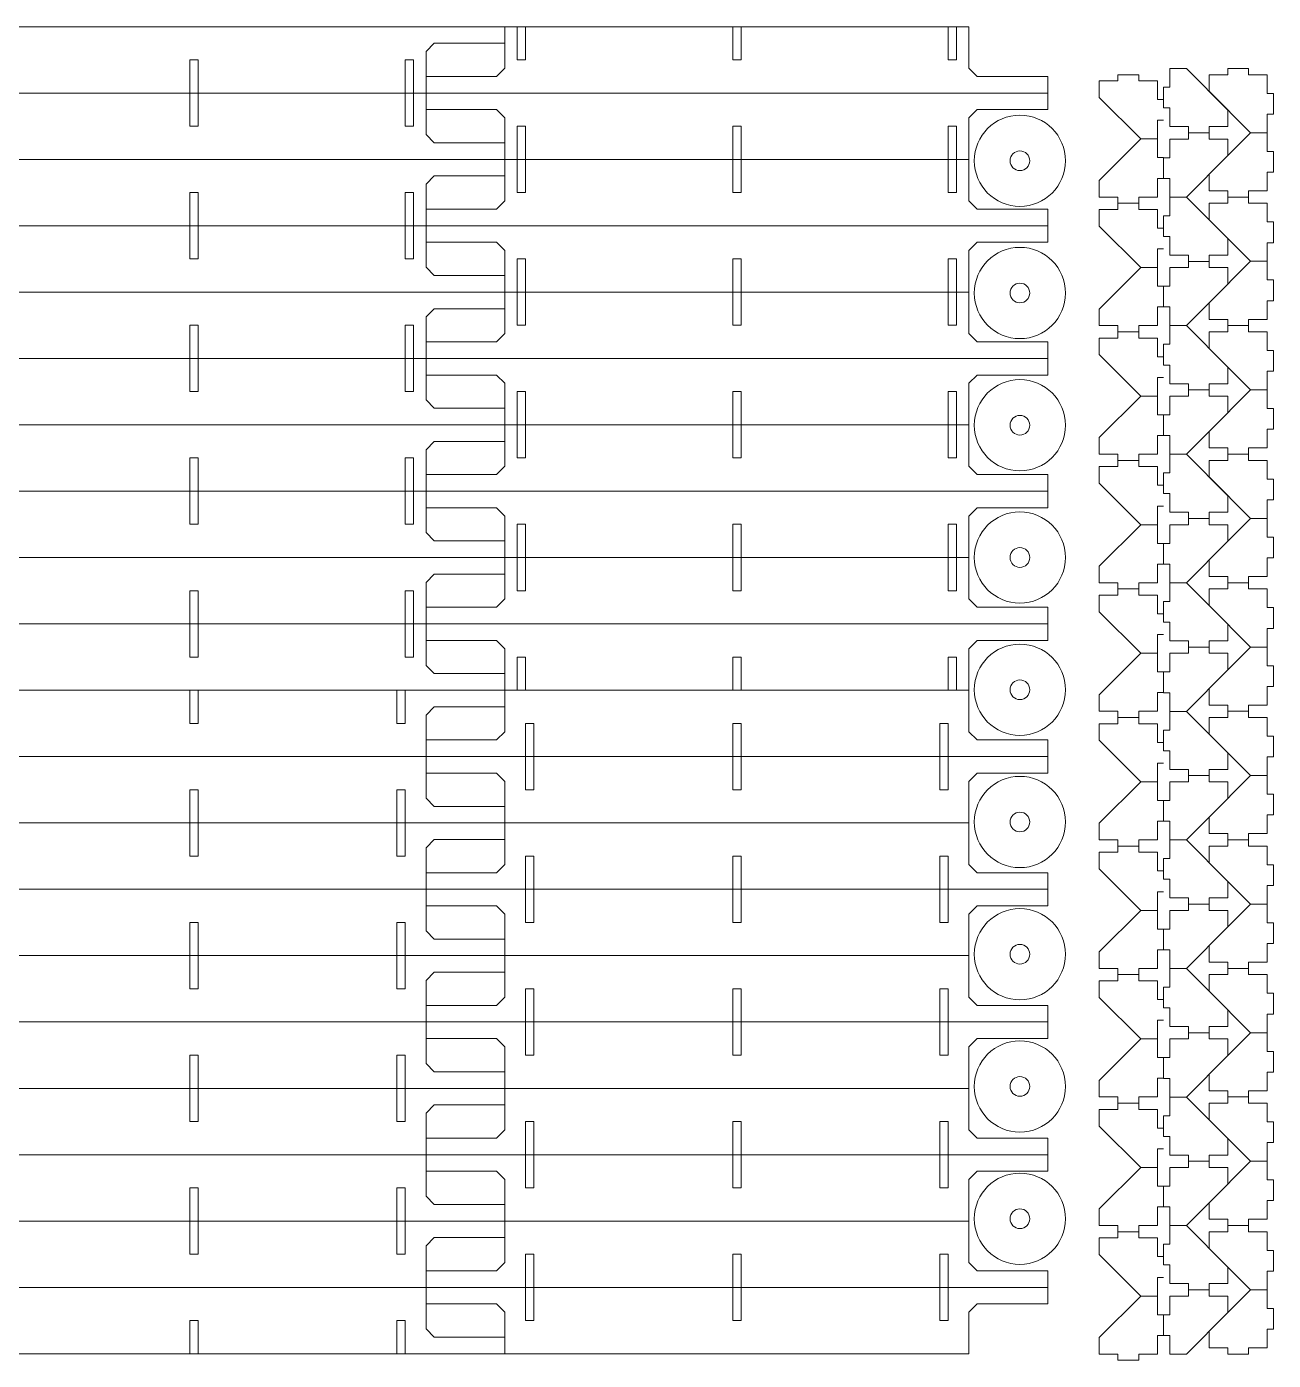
# Model space of a CAD drawing. Header units: millimetres. Extents: x -301 to 300, y -152 to 169.
# Drawn here: x -0.3 to 300.5, y -152.2 to 169.4 of the extents above; entities that cross this region are included whole.
import ezdxf

# ---------------------------------------------------------------- set-up
doc = ezdxf.new("R2010")
doc.units = ezdxf.units.MM
doc.header["$MEASUREMENT"] = 0
doc.layers.add('Layer 1', color=7, linetype='Continuous')

msp = doc.modelspace()

# ---------------------------------------------------------------- linework, layer by layer
at = {"layer": 'Layer 1', "lineweight": 9}
for points in [[(246.0185, 121.3712), (246.0185, 125.3712), (229.0185, 125.3712), (227.0185, 127.3712), (227.0185, 137.3712), (227.0185, 147.3712), (229.0185, 149.3712), (246.0185, 149.3712), (246.0185, 157.3712), (229.0185, 157.3712), (227.0185, 159.3712), (227.0185, 169.3712), (-296.9815, 169.3712), (-296.9815, 165.3712), (-279.9815, 165.3712), (-277.9815, 163.3712), (-277.9815, 153.3712), (-277.9815, 143.3712), (-279.9815, 141.3712), (-296.9815, 141.3712), (-296.9815, 133.3712), (-279.9815, 133.3712), (-277.9815, 131.3712), (-277.9815, 121.3712)], [(273.9698, 146.7889), (272.4698, 146.7889), (272.4698, 142.2889), (268.4698, 142.2889), (258.4698, 152.2889), (258.4698, 156.2889), (262.9698, 156.2889), (262.9698, 157.7889), (267.9698, 157.7889), (267.9698, 156.2889), (272.4698, 156.2889), (272.4698, 151.7889), (273.9698, 151.7889)], [(284.9698, 143.7765), (284.9698, 145.2765), (289.4698, 145.2765), (289.4698, 149.2765), (279.4698, 159.2765), (275.4698, 159.2765), (275.4698, 154.7765), (273.9698, 154.7765), (273.9698, 149.7765), (275.4698, 149.7765), (275.4698, 145.2765), (279.9698, 145.2765), (279.9698, 143.7765)], [(294.9574, 143.7889), (298.9574, 143.7889), (298.9574, 148.2889), (300.4574, 148.2889), (300.4574, 153.2889), (298.9574, 153.2889), (298.9574, 157.7889), (294.4574, 157.7889), (294.4574, 159.2889), (289.4574, 159.2889), (289.4574, 157.7889), (284.9574, 157.7889), (284.9574, 153.7889), (294.9574, 143.7889)], [(289.4574, 159.2889), (294.4574, 159.2889)], [(273.9698, 115.7889), (272.4698, 115.7889), (272.4698, 111.2889), (268.4698, 111.2889), (258.4698, 121.2889), (258.4698, 125.2889), (262.9698, 125.2889), (262.9698, 126.7889), (262.9698, 128.2889), (258.4698, 128.2889), (258.4698, 132.2889), (268.4698, 142.2889)], [(273.9698, 137.7889), (272.4698, 137.7889), (272.4698, 142.2889)], [(279.4698, 128.2765), (275.4698, 128.2765), (275.4698, 132.7765), (273.9698, 132.7765), (273.9698, 137.7765), (275.4698, 137.7765), (275.4698, 142.2765), (279.9698, 142.2765), (279.9698, 143.7765), (284.9698, 143.7765), (284.9698, 142.2765), (289.4698, 142.2765), (289.4698, 138.2765), (279.4698, 128.2765)], [(289.4574, 128.2889), (289.4574, 129.7889), (284.9574, 129.7889), (284.9574, 133.7889), (294.9574, 143.7889)], [(298.9574, 143.7889), (298.9574, 139.2889), (300.4574, 139.2889), (300.4574, 134.2889), (298.9574, 134.2889), (298.9574, 129.7889), (294.4574, 129.7889), (294.4574, 128.2889)], [(273.9698, 132.7889), (272.4698, 132.7889), (272.4698, 128.2889), (267.9698, 128.2889), (267.9698, 126.7889), (267.9698, 125.2889), (272.4698, 125.2889), (272.4698, 120.7889), (273.9698, 120.7889)], [(267.9698, 126.7889), (262.9698, 126.7889)], [(275.4698, 128.2765), (275.4698, 123.7765), (273.9698, 123.7765), (273.9698, 118.7765), (275.4698, 118.7765), (275.4698, 114.2765), (279.9698, 114.2765), (279.9698, 112.7765)], [(284.9698, 112.7765), (284.9698, 114.2765), (289.4698, 114.2765), (289.4698, 118.2765), (279.4698, 128.2765)], [(294.9574, 112.7889), (298.9574, 112.7889), (298.9574, 117.2889), (300.4574, 117.2889), (300.4574, 122.2889), (298.9574, 122.2889), (298.9574, 126.7889), (294.4574, 126.7889), (294.4574, 128.2889), (289.4574, 128.2889), (289.4574, 126.7889), (284.9574, 126.7889), (284.9574, 122.7889), (294.9574, 112.7889)], [(227.0185, 105.3712), (-296.9815, 105.3712), (-296.9815, 109.3712), (-279.9815, 109.3712), (-277.9815, 111.3712), (-277.9815, 121.3712), (246.0185, 121.3712), (246.0185, 117.3712), (229.0185, 117.3712), (227.0185, 115.3712), (227.0185, 105.3712)], [(279.4698, 97.2765), (275.4698, 97.2765), (275.4698, 101.7765), (273.9698, 101.7765), (273.9698, 106.7765), (275.4698, 106.7765), (275.4698, 111.2765), (279.9698, 111.2765), (279.9698, 112.7765), (284.9698, 112.7765), (284.9698, 111.2765), (289.4698, 111.2765), (289.4698, 107.2765), (279.4698, 97.2765)], [(298.9574, 112.7889), (298.9574, 108.2889), (300.4574, 108.2889), (300.4574, 103.2889), (298.9574, 103.2889), (298.9574, 98.7889), (294.4574, 98.7889), (294.4574, 97.2889), (289.4574, 97.2889), (289.4574, 98.7889), (284.9574, 98.7889), (284.9574, 102.7889), (294.9574, 112.7889)], [(268.4698, 111.2889), (258.4698, 101.2889), (258.4698, 97.2889), (262.9698, 97.2889), (262.9698, 95.7889)], [(273.9698, 106.7889), (272.4698, 106.7889), (272.4698, 111.2889)], [(246.0185, 89.3712), (246.0185, 93.3712), (229.0185, 93.3712), (227.0185, 95.3712), (227.0185, 105.3712)], [(267.9698, 95.7889), (267.9698, 97.2889), (272.4698, 97.2889), (272.4698, 101.7889), (273.9698, 101.7889)], [(275.4698, 97.2765), (275.4698, 92.7765), (273.9698, 92.7765), (273.9698, 87.7765), (275.4698, 87.7765), (275.4698, 83.2765), (279.9698, 83.2765), (279.9698, 81.7765)], [(284.9698, 81.7765), (284.9698, 83.2765), (289.4698, 83.2765), (289.4698, 87.2765), (279.4698, 97.2765)], [(294.9574, 81.7889), (298.9574, 81.7889), (298.9574, 86.2889), (300.4574, 86.2889), (300.4574, 91.2889), (298.9574, 91.2889), (298.9574, 95.7889), (294.4574, 95.7889), (294.4574, 97.2889), (289.4574, 97.2889), (289.4574, 95.7889), (284.9574, 95.7889), (284.9574, 91.7889), (294.9574, 81.7889)], [(273.9698, 84.7889), (272.4698, 84.7889), (272.4698, 80.2889), (268.4698, 80.2889), (258.4698, 90.2889), (258.4698, 94.2889), (262.9698, 94.2889), (262.9698, 95.7889), (267.9698, 95.7889), (267.9698, 94.2889), (272.4698, 94.2889), (272.4698, 89.7889), (273.9698, 89.7889)], [(227.0185, 73.3712), (-296.9815, 73.3712), (-296.9815, 77.3712), (-279.9815, 77.3712), (-277.9815, 79.3712), (-277.9815, 89.3712), (246.0185, 89.3712), (246.0185, 85.3712), (229.0185, 85.3712), (227.0185, 83.3712), (227.0185, 73.3712)], [(279.4698, 66.2765), (275.4698, 66.2765), (275.4698, 70.7765), (273.9698, 70.7765), (273.9698, 75.7765), (275.4698, 75.7765), (275.4698, 80.2765), (279.9698, 80.2765), (279.9698, 81.7765), (284.9698, 81.7765), (284.9698, 80.2765), (289.4698, 80.2765), (289.4698, 76.2765), (279.4698, 66.2765)], [(289.4574, 66.2889), (289.4574, 67.7889), (284.9574, 67.7889), (284.9574, 71.7889), (294.9574, 81.7889)], [(298.9574, 81.7889), (298.9574, 77.2889), (300.4574, 77.2889), (300.4574, 72.2889), (298.9574, 72.2889), (298.9574, 67.7889), (294.4574, 67.7889), (294.4574, 66.2889)], [(268.4698, 80.2889), (258.4698, 70.2889), (258.4698, 66.2889), (262.9698, 66.2889), (262.9698, 64.7889)], [(273.9698, 75.7889), (272.4698, 75.7889), (272.4698, 80.2889)], [(246.0185, 57.3712), (246.0185, 61.3712), (229.0185, 61.3712), (227.0185, 63.3712), (227.0185, 73.3712)], [(267.9698, 64.7889), (267.9698, 66.2889), (272.4698, 66.2889), (272.4698, 70.7889), (273.9698, 70.7889)], [(273.9698, 53.7889), (272.4698, 53.7889), (272.4698, 49.2889), (268.4698, 49.2889), (258.4698, 59.2889), (258.4698, 63.2889), (262.9698, 63.2889), (262.9698, 64.7889), (267.9698, 64.7889), (267.9698, 63.2889), (272.4698, 63.2889), (272.4698, 58.7889), (273.9698, 58.7889)], [(275.4698, 66.2765), (275.4698, 61.7765), (273.9698, 61.7765), (273.9698, 56.7765), (275.4698, 56.7765), (275.4698, 52.2765), (279.9698, 52.2765), (279.9698, 50.7765)], [(284.9698, 50.7765), (284.9698, 52.2765), (289.4698, 52.2765), (289.4698, 56.2765), (279.4698, 66.2765)], [(294.9574, 50.7889), (298.9574, 50.7889), (298.9574, 55.2889), (300.4574, 55.2889), (300.4574, 60.2889), (298.9574, 60.2889), (298.9574, 64.7889), (294.4574, 64.7889), (294.4574, 66.2889), (289.4574, 66.2889), (289.4574, 64.7889), (284.9574, 64.7889), (284.9574, 60.7889), (294.9574, 50.7889)], [(246.0185, 25.3712), (246.0185, 29.3712), (229.0185, 29.3712), (227.0185, 31.3712), (227.0185, 41.3712), (227.0185, 51.3712), (229.0185, 53.3712), (246.0185, 53.3712), (246.0185, 57.3712), (-277.9815, 57.3712), (-277.9815, 47.3712), (-279.9815, 45.3712), (-296.9815, 45.3712), (-296.9815, 41.3712), (227.0185, 41.3712)], [(268.4698, 49.2889), (258.4698, 39.2889), (258.4698, 35.2889), (262.9698, 35.2889), (262.9698, 33.7889)], [(273.9698, 44.7889), (272.4698, 44.7889), (272.4698, 49.2889)], [(279.4698, 35.2765), (275.4698, 35.2765), (275.4698, 39.7765), (273.9698, 39.7765), (273.9698, 44.7765), (275.4698, 44.7765), (275.4698, 49.2765), (279.9698, 49.2765), (279.9698, 50.7765), (284.9698, 50.7765), (284.9698, 49.2765), (289.4698, 49.2765), (289.4698, 45.2765), (279.4698, 35.2765)], [(298.9574, 50.7889), (298.9574, 46.2889), (300.4574, 46.2889), (300.4574, 41.2889), (298.9574, 41.2889), (298.9574, 36.7889), (294.4574, 36.7889), (294.4574, 35.2889), (289.4574, 35.2889), (289.4574, 36.7889), (284.9574, 36.7889), (284.9574, 40.7889), (294.9574, 50.7889)], [(267.9698, 33.7889), (267.9698, 35.2889), (272.4698, 35.2889), (272.4698, 39.7889), (273.9698, 39.7889)], [(273.9698, 22.7889), (272.4698, 22.7889), (272.4698, 18.2889), (268.4698, 18.2889), (258.4698, 28.2889), (258.4698, 32.2889), (262.9698, 32.2889), (262.9698, 33.7889), (267.9698, 33.7889), (267.9698, 32.2889), (272.4698, 32.2889), (272.4698, 27.7889), (273.9698, 27.7889)], [(275.4698, 35.2765), (275.4698, 30.7765), (273.9698, 30.7765), (273.9698, 25.7765), (275.4698, 25.7765), (275.4698, 21.2765), (279.9698, 21.2765), (279.9698, 19.7765), (284.9698, 19.7765), (284.9698, 21.2765), (289.4698, 21.2765), (289.4698, 25.2765), (279.4698, 35.2765)], [(294.9574, 19.7889), (298.9574, 19.7889), (298.9574, 24.2889), (300.4574, 24.2889), (300.4574, 29.2889), (298.9574, 29.2889), (298.9574, 33.7889), (294.4574, 33.7889), (294.4574, 35.2889), (289.4574, 35.2889), (289.4574, 33.7889), (284.9574, 33.7889), (284.9574, 29.7889), (294.9574, 19.7889)], [(-277.9811, -38.6284), (246.0185, -38.6284), (246.0185, -34.6286), (229.0185, -34.6286), (227.0185, -32.6286), (227.0185, -22.6286), (-296.9811, -22.6286), (-296.9811, -18.6286), (-279.9811, -18.6286), (-277.9811, -16.6286), (-277.9811, -6.6286), (-277.9811, 3.3714), (-279.9811, 5.3714), (-296.9811, 5.3714), (-296.9811, 9.3714), (-296.9815, 13.3712), (-279.9815, 13.3712), (-277.9815, 15.3712), (-277.9815, 25.3712), (246.0185, 25.3712), (246.0185, 21.3712), (229.0185, 21.3712), (227.0185, 19.3712), (227.0185, 9.3712)], [(279.4698, 4.2765), (275.4698, 4.2765), (275.4698, 8.7765), (273.9698, 8.7765), (273.9698, 13.7765), (275.4698, 13.7765), (275.4698, 18.2765), (279.9698, 18.2765), (279.9698, 19.7765), (284.9698, 19.7765), (284.9698, 18.2765), (289.4698, 18.2765), (289.4698, 14.2765), (279.4698, 4.2765)], [(298.9574, 19.7889), (298.9574, 15.2889), (300.4574, 15.2889), (300.4574, 10.2889), (298.9574, 10.2889), (298.9574, 5.7889), (294.4574, 5.7889), (294.4574, 4.2889), (289.4574, 4.2889), (289.4574, 5.7889), (284.9574, 5.7889), (284.9574, 9.7889), (294.9574, 19.7889)], [(268.4698, 18.2889), (258.4698, 8.2889), (258.4698, 4.2889), (262.9698, 4.2889), (262.9698, 2.7889)], [(273.9698, 13.7889), (272.4698, 13.7889), (272.4698, 18.2889)], [(-277.9811, -6.6286), (246.0185, -6.6286), (246.0185, -2.6288), (229.0185, -2.6288), (227.0185, -0.6288), (227.0185, 9.3712), (-296.9811, 9.3712)], [(267.9698, 2.7889), (267.9698, 4.2889), (272.4698, 4.2889), (272.4698, 8.7889), (273.9698, 8.7889)], [(275.4698, 4.2765), (275.4698, -0.2235), (273.9698, -0.2235), (273.9698, -5.2235), (275.4698, -5.2235), (275.4698, -9.7235), (279.9698, -9.7235), (279.9698, -11.2235)], [(284.9698, -11.2235), (284.9698, -9.7235), (289.4698, -9.7235), (289.4698, -5.7235), (279.4698, 4.2765)], [(294.9574, -11.2111), (298.9574, -11.2111), (298.9574, -6.7111), (300.4574, -6.7111), (300.4574, -1.7111), (298.9574, -1.7111), (298.9574, 2.7889), (294.4574, 2.7889), (294.4574, 4.2889), (289.4574, 4.2889), (289.4574, 2.7889), (284.9574, 2.7889), (284.9574, -1.2111), (294.9574, -11.2111)], [(273.9698, -8.2111), (272.4698, -8.2111), (272.4698, -12.7111), (268.4698, -12.7111), (258.4698, -2.7111), (258.4698, 1.2889), (262.9698, 1.2889), (262.9698, 2.7889), (267.9698, 2.7889), (267.9698, 1.2889), (272.4698, 1.2889), (272.4698, -3.2111), (273.9698, -3.2111)], [(246.0185, -6.6286), (246.0185, -10.6284), (229.0185, -10.6284), (227.0185, -12.6284), (227.0185, -22.6284)], [(268.4698, -12.7111), (258.4698, -22.7111), (258.4698, -26.7111), (262.9698, -26.7111), (262.9698, -28.2111)], [(273.9698, -17.2111), (272.4698, -17.2111), (272.4698, -12.7111)], [(279.4698, -26.7235), (275.4698, -26.7235), (275.4698, -22.2235), (273.9698, -22.2235), (273.9698, -17.2235), (275.4698, -17.2235), (275.4698, -12.7235), (279.9698, -12.7235), (279.9698, -11.2235), (284.9698, -11.2235), (284.9698, -12.7235), (289.4698, -12.7235), (289.4698, -16.7235), (279.4698, -26.7235)], [(289.4574, -26.7111), (289.4574, -25.2111), (284.9574, -25.2111), (284.9574, -21.2111), (294.9574, -11.2111)], [(298.9574, -11.2111), (298.9574, -15.7111), (300.4574, -15.7111), (300.4574, -20.7111), (298.9574, -20.7111), (298.9574, -25.2111), (294.4574, -25.2111), (294.4574, -26.7111)], [(267.9698, -28.2111), (267.9698, -26.7111), (272.4698, -26.7111), (272.4698, -22.2111), (273.9698, -22.2111)], [(-296.9811, -22.6284), (-296.9811, -26.6284), (-279.9811, -26.6284), (-277.9811, -28.6284), (-277.9811, -38.6284), (-277.9811, -48.6284), (-279.9811, -50.6284), (-296.9811, -50.6284), (-296.9811, -54.6284), (227.0185, -54.6284), (227.0185, -64.6284), (229.0185, -66.6284), (246.0185, -66.6284), (246.0185, -70.6282), (-277.9811, -70.6282)], [(273.9698, -39.2111), (272.4698, -39.2111), (272.4698, -43.7111), (268.4698, -43.7111), (258.4698, -33.7111), (258.4698, -29.7111), (262.9698, -29.7111), (262.9698, -28.2111), (267.9698, -28.2111), (267.9698, -29.7111), (272.4698, -29.7111), (272.4698, -34.2111), (273.9698, -34.2111)], [(275.4698, -26.7235), (275.4698, -31.2235), (273.9698, -31.2235), (273.9698, -36.2235), (275.4698, -36.2235), (275.4698, -40.7235), (279.9698, -40.7235), (279.9698, -42.2235)], [(284.9698, -42.2235), (284.9698, -40.7235), (289.4698, -40.7235), (289.4698, -36.7235), (279.4698, -26.7235)], [(294.9574, -42.2111), (298.9574, -42.2111), (298.9574, -37.7111), (300.4574, -37.7111), (300.4574, -32.7111), (298.9574, -32.7111), (298.9574, -28.2111), (294.4574, -28.2111), (294.4574, -26.7111), (289.4574, -26.7111), (289.4574, -28.2111), (284.9574, -28.2111), (284.9574, -32.2111), (294.9574, -42.2111)], [(246.0185, -38.6284), (246.0185, -42.6282), (229.0185, -42.6282), (227.0185, -44.6282), (227.0185, -54.6282)], [(268.4698, -43.7111), (258.4698, -53.7111), (258.4698, -57.7111), (262.9698, -57.7111), (262.9698, -59.2111)], [(273.9698, -48.2111), (272.4698, -48.2111), (272.4698, -43.7111)], [(279.4698, -57.7235), (275.4698, -57.7235), (275.4698, -53.2235), (273.9698, -53.2235), (273.9698, -48.2235), (275.4698, -48.2235), (275.4698, -43.7235), (279.9698, -43.7235), (279.9698, -42.2235), (284.9698, -42.2235), (284.9698, -43.7235), (289.4698, -43.7235), (289.4698, -47.7235), (279.4698, -57.7235)], [(289.4574, -57.7111), (289.4574, -56.2111), (284.9574, -56.2111), (284.9574, -52.2111), (294.9574, -42.2111)], [(298.9574, -42.2111), (298.9574, -46.7111), (300.4574, -46.7111), (300.4574, -51.7111), (298.9574, -51.7111), (298.9574, -56.2111), (294.4574, -56.2111), (294.4574, -57.7111)], [(-296.9811, -86.628), (-296.9811, -90.628), (-279.9811, -90.628), (-277.9811, -92.628), (-277.9811, -102.628), (246.0185, -102.628), (246.0185, -98.6282), (229.0185, -98.6282), (227.0185, -96.6282), (227.0185, -86.6282), (-296.9811, -86.6282), (-296.9811, -82.6282), (-279.9811, -82.6282), (-277.9811, -80.6282), (-277.9811, -70.6282), (-277.9811, -60.6282), (-279.9811, -58.6282), (-296.9811, -58.6282), (-296.9811, -54.6282)], [(267.9698, -59.2111), (267.9698, -57.7111), (272.4698, -57.7111), (272.4698, -53.2111), (273.9698, -53.2111)], [(275.4698, -57.7235), (275.4698, -62.2235), (273.9698, -62.2235), (273.9698, -67.2235), (275.4698, -67.2235), (275.4698, -71.7235), (279.9698, -71.7235), (279.9698, -73.2235)], [(284.9698, -73.2235), (284.9698, -71.7235), (289.4698, -71.7235), (289.4698, -67.7235), (279.4698, -57.7235)], [(294.9574, -73.2111), (298.9574, -73.2111), (298.9574, -68.7111), (300.4574, -68.7111), (300.4574, -63.7111), (298.9574, -63.7111), (298.9574, -59.2111), (294.4574, -59.2111), (294.4574, -57.7111), (289.4574, -57.7111), (289.4574, -59.2111), (284.9574, -59.2111), (284.9574, -63.2111), (294.9574, -73.2111)], [(273.9698, -70.2111), (272.4698, -70.2111), (272.4698, -74.7111), (268.4698, -74.7111), (258.4698, -64.7111), (258.4698, -60.7111), (262.9698, -60.7111), (262.9698, -59.2111), (267.9698, -59.2111), (267.9698, -60.7111), (272.4698, -60.7111), (272.4698, -65.2111), (273.9698, -65.2111)], [(246.0185, -70.6282), (246.0185, -74.628), (229.0185, -74.628), (227.0185, -76.628), (227.0185, -86.628)], [(279.4698, -88.7235), (275.4698, -88.7235), (275.4698, -84.2235), (273.9698, -84.2235), (273.9698, -79.2235), (275.4698, -79.2235), (275.4698, -74.7235), (279.9698, -74.7235), (279.9698, -73.2235), (284.9698, -73.2235), (284.9698, -74.7235), (289.4698, -74.7235), (289.4698, -78.7235), (279.4698, -88.7235)], [(289.4574, -88.7111), (289.4574, -87.2111), (284.9574, -87.2111), (284.9574, -83.2111), (294.9574, -73.2111)], [(298.9574, -73.2111), (298.9574, -77.7111), (300.4574, -77.7111), (300.4574, -82.7111), (298.9574, -82.7111), (298.9574, -87.2111), (294.4574, -87.2111), (294.4574, -88.7111)], [(268.4698, -74.7111), (258.4698, -84.7111), (258.4698, -88.7111), (262.9698, -88.7111), (262.9698, -90.2111)], [(273.9698, -79.2111), (272.4698, -79.2111), (272.4698, -74.7111)], [(267.9698, -90.2111), (267.9698, -88.7111), (272.4698, -88.7111), (272.4698, -84.2111), (273.9698, -84.2111)], [(275.4698, -88.7235), (275.4698, -93.2235), (273.9698, -93.2235), (273.9698, -98.2235), (275.4698, -98.2235), (275.4698, -102.7235), (279.9698, -102.7235), (279.9698, -104.2235)], [(284.9698, -104.2235), (284.9698, -102.7235), (289.4698, -102.7235), (289.4698, -98.7235), (279.4698, -88.7235)], [(294.9574, -104.2111), (298.9574, -104.2111), (298.9574, -99.7111), (300.4574, -99.7111), (300.4574, -94.7111), (298.9574, -94.7111), (298.9574, -90.2111), (294.4574, -90.2111), (294.4574, -88.7111), (289.4574, -88.7111), (289.4574, -90.2111), (284.9574, -90.2111), (284.9574, -94.2111), (294.9574, -104.2111)], [(273.9698, -101.2111), (272.4698, -101.2111), (272.4698, -105.7111), (268.4698, -105.7111), (258.4698, -95.7111), (258.4698, -91.7111), (262.9698, -91.7111), (262.9698, -90.2111), (267.9698, -90.2111), (267.9698, -91.7111), (272.4698, -91.7111), (272.4698, -96.2111), (273.9698, -96.2111)], [(-277.9811, -102.6282), (-277.9811, -112.6282), (-279.9811, -114.6282), (-296.9811, -114.6282), (-296.9811, -122.6282), (-279.9811, -122.6282), (-277.9811, -124.6282), (-277.9811, -134.6282), (-277.9811, -144.6282), (-279.9811, -146.6282), (-296.9811, -146.6282), (-296.9811, -150.6282), (227.0189, -150.6282), (227.0189, -140.6282), (229.0189, -138.6282), (246.0189, -138.6282), (246.0189, -130.6282), (229.0189, -130.6282), (227.0189, -128.6282), (227.0189, -118.6282), (227.0189, -108.6282), (229.0189, -106.6282), (246.0189, -106.6282), (246.0185, -102.628)], [(268.4698, -105.7111), (258.4698, -115.7111), (258.4698, -119.7111), (262.9698, -119.7111), (262.9698, -121.2111)], [(273.9698, -110.2111), (272.4698, -110.2111), (272.4698, -105.7111)], [(279.4698, -119.7235), (275.4698, -119.7235), (275.4698, -115.2235), (273.9698, -115.2235), (273.9698, -110.2235), (275.4698, -110.2235), (275.4698, -105.7235), (279.9698, -105.7235), (279.9698, -104.2235), (284.9698, -104.2235), (284.9698, -105.7235), (289.4698, -105.7235), (289.4698, -109.7235), (279.4698, -119.7235)], [(298.9574, -104.2111), (298.9574, -108.7111), (300.4574, -108.7111), (300.4574, -113.7111), (298.9574, -113.7111), (298.9574, -118.2111), (294.4574, -118.2111), (294.4574, -119.7111), (289.4574, -119.7111), (289.4574, -118.2111), (284.9574, -118.2111), (284.9574, -114.2111), (294.9574, -104.2111)], [(267.9698, -121.2111), (267.9698, -119.7111), (272.4698, -119.7111), (272.4698, -115.2111), (273.9698, -115.2111)], [(273.9698, -132.2111), (272.4698, -132.2111), (272.4698, -136.7111), (268.4698, -136.7111), (258.4698, -126.7111), (258.4698, -122.7111), (262.9698, -122.7111), (262.9698, -121.2111), (267.9698, -121.2111), (267.9698, -122.7111), (272.4698, -122.7111), (272.4698, -127.2111), (273.9698, -127.2111)], [(275.4698, -119.7235), (275.4698, -124.2235), (273.9698, -124.2235), (273.9698, -129.2235), (275.4698, -129.2235), (275.4698, -133.7235), (279.9698, -133.7235), (279.9698, -135.2235), (284.9698, -135.2235), (284.9698, -133.7235), (289.4698, -133.7235), (289.4698, -129.7235), (279.4698, -119.7235)], [(294.9574, -135.2111), (298.9574, -135.2111), (298.9574, -130.7111), (300.4574, -130.7111), (300.4574, -125.7111), (298.9574, -125.7111), (298.9574, -121.2111), (294.4574, -121.2111), (294.4574, -119.7111), (289.4574, -119.7111), (289.4574, -121.2111), (284.9574, -121.2111), (284.9574, -125.2111), (294.9574, -135.2111)], [(268.4698, -136.7111), (258.4698, -146.7111), (258.4698, -150.7111), (262.9698, -150.7111), (262.9698, -152.2111), (267.9698, -152.2111), (267.9698, -150.7111), (272.4698, -150.7111), (272.4698, -146.2111), (273.9698, -146.2111)], [(273.9698, -141.2111), (272.4698, -141.2111), (272.4698, -136.7111)], [(284.9698, -135.2111), (284.9698, -136.7111), (289.4698, -136.7111), (289.4698, -140.7111), (279.4698, -150.7111), (275.4698, -150.7111), (275.4698, -146.2111), (273.9698, -146.2111), (273.9698, -141.2111), (275.4698, -141.2111), (275.4698, -136.7111), (279.9698, -136.7111), (279.9698, -135.2111)], [(298.9574, -135.2111), (298.9574, -139.7111), (300.4574, -139.7111), (300.4574, -144.7111), (298.9574, -144.7111), (298.9574, -149.2111), (294.4574, -149.2111), (294.4574, -150.7111), (289.4574, -150.7111), (289.4574, -149.2111), (284.9574, -149.2111), (284.9574, -145.2111), (294.9574, -135.2111)]]:
    msp.add_lwpolyline(points, dxfattribs=at)
at = {"layer": 'Layer 1', "color": 240, "lineweight": 9}
for points in [[(96.0185, 157.3712), (113.0185, 157.3712), (115.0185, 159.3712), (115.0185, 169.3712)], [(120.0185, 169.3712), (120.0185, 161.3712), (118.0185, 161.3712), (118.0185, 169.3712)], [(170.0185, 169.3712), (170.0185, 161.3712), (172.0185, 161.3712), (172.0185, 169.3712)], [(224.0185, 169.3712), (224.0185, 161.3712), (222.0185, 161.3712), (222.0185, 169.3712)], [(115.0185, 141.3712), (98.0185, 141.3712), (96.0185, 143.3712), (96.0185, 153.3712), (96.0185, 163.3712), (98.0185, 165.3712), (115.0185, 165.3712)], [(41.0185, 161.3712), (39.0185, 161.3712), (39.0185, 153.3712), (39.0185, 145.3712), (41.0185, 145.3712), (41.0185, 153.3712), (41.0185, 161.3712)], [(91.0185, 161.3712), (93.0185, 161.3712), (93.0185, 153.3712), (93.0185, 145.3712), (91.0185, 145.3712), (91.0185, 153.3712), (91.0185, 161.3712)], [(96.0185, 125.3712), (113.0185, 125.3712), (115.0185, 127.3712), (115.0185, 137.3712), (115.0185, 147.3712), (113.0185, 149.3712), (96.0185, 149.3712)], [(118.0185, 145.3712), (120.0185, 145.3712), (120.0185, 137.3712), (120.0185, 129.3712), (118.0185, 129.3712), (118.0185, 137.3712), (118.0185, 145.3712)], [(172.0185, 145.3712), (170.0185, 145.3712), (170.0185, 137.3712), (170.0185, 129.3712), (172.0185, 129.3712), (172.0185, 137.3712), (172.0185, 145.3712)], [(222.0185, 145.3712), (224.0185, 145.3712), (224.0185, 137.3712), (224.0185, 129.3712), (222.0185, 129.3712), (222.0185, 137.3712), (222.0185, 145.3712)], [(115.0185, 109.3712), (98.0185, 109.3712), (96.0185, 111.3712), (96.0185, 121.3712), (96.0185, 131.3712), (98.0185, 133.3712), (115.0185, 133.3712)], [(41.0185, 129.3712), (41.0185, 121.3712), (41.0185, 113.3712), (39.0185, 113.3712), (39.0185, 121.3712), (39.0185, 129.3712), (41.0185, 129.3712)], [(91.0185, 129.3712), (91.0185, 121.3712), (91.0185, 113.3712), (93.0185, 113.3712), (93.0185, 121.3712), (93.0185, 129.3712), (91.0185, 129.3712)], [(96.0185, 117.3712), (113.0185, 117.3712), (115.0185, 115.3712), (115.0185, 105.3712), (115.0185, 95.3712), (113.0185, 93.3712), (96.0185, 93.3712)], [(120.0185, 97.3712), (118.0185, 97.3712), (118.0185, 105.3712), (118.0185, 113.3712), (120.0185, 113.3712), (120.0185, 105.3712), (120.0185, 97.3712)], [(170.0185, 97.3712), (172.0185, 97.3712), (172.0185, 105.3712), (172.0185, 113.3712), (170.0185, 113.3712), (170.0185, 105.3712), (170.0185, 97.3712)], [(224.0185, 97.3712), (222.0185, 97.3712), (222.0185, 105.3712), (222.0185, 113.3712), (224.0185, 113.3712), (224.0185, 105.3712), (224.0185, 97.3712)], [(115.0185, 77.3712), (98.0185, 77.3712), (96.0185, 79.3712), (96.0185, 89.3712), (96.0185, 99.3712), (98.0185, 101.3712), (115.0185, 101.3712)], [(39.0185, 97.3712), (41.0185, 97.3712), (41.0185, 89.3712), (41.0185, 81.3712), (39.0185, 81.3712), (39.0185, 89.3712), (39.0185, 97.3712)], [(93.0185, 97.3712), (91.0185, 97.3712), (91.0185, 89.3712), (91.0185, 81.3712), (93.0185, 81.3712), (93.0185, 89.3712), (93.0185, 97.3712)], [(96.0185, 85.3712), (113.0185, 85.3712), (115.0185, 83.3712), (115.0185, 73.3712), (115.0185, 63.3712), (113.0185, 61.3712), (96.0185, 61.3712)], [(120.0185, 65.3712), (118.0185, 65.3712), (118.0185, 73.3712), (118.0185, 81.3712), (120.0185, 81.3712), (120.0185, 73.3712), (120.0185, 65.3712)], [(170.0185, 65.3712), (172.0185, 65.3712), (172.0185, 73.3712), (172.0185, 81.3712), (170.0185, 81.3712), (170.0185, 73.3712), (170.0185, 65.3712)], [(224.0185, 65.3712), (222.0185, 65.3712), (222.0185, 73.3712), (222.0185, 81.3712), (224.0185, 81.3712), (224.0185, 73.3712), (224.0185, 65.3712)], [(115.0185, 45.3712), (98.0185, 45.3712), (96.0185, 47.3712), (96.0185, 57.3712), (96.0185, 67.3712), (98.0185, 69.3712), (115.0185, 69.3712)], [(39.0185, 65.3712), (41.0185, 65.3712), (41.0185, 57.3712), (41.0185, 49.3712), (39.0185, 49.3712), (39.0185, 57.3712), (39.0185, 65.3712)], [(93.0185, 65.3712), (91.0185, 65.3712), (91.0185, 57.3712), (91.0185, 49.3712), (93.0185, 49.3712), (93.0185, 57.3712), (93.0185, 65.3712)], [(96.0185, 29.3712), (113.0185, 29.3712), (115.0185, 31.3712), (115.0185, 41.3712), (115.0185, 51.3712), (113.0185, 53.3712), (96.0185, 53.3712)], [(120.0185, 49.3712), (118.0185, 49.3712), (118.0185, 41.3712), (118.0185, 33.3712), (120.0185, 33.3712), (120.0185, 41.3712), (120.0185, 49.3712)], [(170.0185, 49.3712), (172.0185, 49.3712), (172.0185, 41.3712), (172.0185, 33.3712), (170.0185, 33.3712), (170.0185, 41.3712), (170.0185, 49.3712)], [(224.0185, 49.3712), (222.0185, 49.3712), (222.0185, 41.3712), (222.0185, 33.3712), (224.0185, 33.3712), (224.0185, 41.3712), (224.0185, 49.3712)], [(115.0185, 13.3712), (98.0185, 13.3712), (96.0185, 15.3712), (96.0185, 25.3712), (96.0185, 35.3712), (98.0185, 37.3712), (115.0185, 37.3712)], [(39.0185, 33.3712), (41.0185, 33.3712), (41.0185, 25.3712), (41.0185, 17.3712), (39.0185, 17.3712), (39.0185, 25.3712), (39.0185, 33.3712)], [(93.0185, 33.3712), (91.0185, 33.3712), (91.0185, 25.3712), (91.0185, 17.3712), (93.0185, 17.3712), (93.0185, 25.3712), (93.0185, 33.3712)], [(96.0185, -2.6288), (113.0185, -2.6288), (115.0185, -0.6288), (115.0185, 9.3712), (115.0185, 19.3712), (113.0185, 21.3712), (96.0185, 21.3712)], [(118.0185, 9.3712), (118.0185, 17.3712), (120.0185, 17.3712), (120.0185, 9.3712)], [(172.0185, 9.3712), (172.0185, 17.3712), (170.0185, 17.3712), (170.0185, 9.3712)], [(222.0185, 9.3712), (222.0185, 17.3712), (224.0185, 17.3712), (224.0185, 9.3712)], [(39.0187, 9.3714), (39.0187, 1.3714), (41.0187, 1.3714), (41.0187, 9.3714)], [(89.0187, 9.3714), (89.0187, 1.3714), (91.0187, 1.3714), (91.0187, 9.3714)], [(115.0187, 5.3714), (98.0187, 5.3714), (96.0187, 3.3714), (96.0187, -6.6286), (96.0187, -16.6286), (98.0187, -18.6286), (115.0187, -18.6286)], [(120.0185, -6.6284), (120.0185, 1.3712), (122.0185, 1.3712), (122.0185, -6.6286), (122.0185, -14.6284), (120.0185, -14.6284), (120.0185, -6.6284)], [(170.0185, -6.6284), (170.0185, 1.3712), (172.0185, 1.3712), (172.0185, -6.6286), (172.0185, -14.6284), (170.0185, -14.6284), (170.0185, -6.6284)], [(220.0185, -6.6284), (220.0185, 1.3712), (222.0185, 1.3712), (222.0185, -6.6286), (222.0185, -14.6284), (220.0185, -14.6284), (220.0185, -6.6284)], [(96.0185, -34.6286), (113.0185, -34.6286), (115.0185, -32.6286), (115.0185, -22.6285), (115.0185, -12.6284), (113.0185, -10.6284), (96.0185, -10.6284)], [(41.0187, -22.6286), (41.0187, -30.6284), (39.0187, -30.6284), (39.0187, -22.6285), (39.0187, -14.6286), (41.0187, -14.6286), (41.0187, -22.6286)], [(91.0187, -22.6286), (91.0187, -30.6284), (89.0187, -30.6284), (89.0187, -22.6285), (89.0187, -14.6286), (91.0187, -14.6286), (91.0187, -22.6286)], [(115.0187, -26.6284), (98.0187, -26.6284), (96.0187, -28.6284), (96.0187, -38.6284), (96.0187, -48.6284), (98.0187, -50.6284), (115.0187, -50.6284)], [(120.0185, -38.6282), (120.0185, -30.6286), (122.0185, -30.6286), (122.0185, -38.6284), (122.0185, -46.6282), (120.0185, -46.6282), (120.0185, -38.6282)], [(170.0185, -38.6282), (170.0185, -30.6286), (172.0185, -30.6286), (172.0185, -38.6284), (172.0185, -46.6282), (170.0185, -46.6282), (170.0185, -38.6282)], [(220.0185, -38.6282), (220.0185, -30.6286), (222.0185, -30.6286), (222.0185, -38.6284), (222.0185, -46.6282), (220.0185, -46.6282), (220.0185, -38.6282)], [(96.0185, -66.6284), (113.0185, -66.6284), (115.0185, -64.6284), (115.0185, -54.6283), (115.0185, -44.6282), (113.0185, -42.6282), (96.0185, -42.6282)], [(41.0187, -54.6284), (41.0187, -62.6282), (39.0187, -62.6282), (39.0187, -54.6283), (39.0187, -46.6284), (41.0187, -46.6284), (41.0187, -54.6284)], [(91.0187, -54.6284), (91.0187, -62.6282), (89.0187, -62.6282), (89.0187, -54.6283), (89.0187, -46.6284), (91.0187, -46.6284), (91.0187, -54.6284)], [(115.0187, -82.6282), (98.0187, -82.6282), (96.0187, -80.6282), (96.0187, -70.6282), (96.0187, -60.6282), (98.0187, -58.6282), (115.0187, -58.6282)], [(120.0185, -70.6284), (120.0185, -78.628), (122.0185, -78.628), (122.0185, -70.6282), (122.0185, -62.6284), (120.0185, -62.6284), (120.0185, -70.6284)], [(170.0185, -70.6284), (170.0185, -78.628), (172.0185, -78.628), (172.0185, -70.6282), (172.0185, -62.6284), (170.0185, -62.6284), (170.0185, -70.6284)], [(220.0185, -70.6284), (220.0185, -78.628), (222.0185, -78.628), (222.0185, -70.6282), (222.0185, -62.6284), (220.0185, -62.6284), (220.0185, -70.6284)], [(96.0185, -98.6282), (113.0185, -98.6282), (115.0185, -96.6282), (115.0185, -86.6281), (115.0185, -76.628), (113.0185, -74.628), (96.0185, -74.628)], [(41.0187, -86.6282), (41.0187, -94.628), (39.0187, -94.628), (39.0187, -86.6281), (39.0187, -78.6282), (41.0187, -78.6282), (41.0187, -86.6282)], [(91.0187, -86.6282), (91.0187, -94.628), (89.0187, -94.628), (89.0187, -86.6281), (89.0187, -78.6282), (91.0187, -78.6282), (91.0187, -86.6282)], [(115.0187, -90.628), (98.0187, -90.628), (96.0187, -92.628), (96.0188, -102.6281), (96.0189, -112.6282), (98.0189, -114.6282), (115.0189, -114.6282)], [(120.0189, -102.6282), (120.0185, -94.6282), (122.0185, -94.6282), (122.0187, -102.6282), (122.0189, -110.6282), (120.0189, -110.6282), (120.0189, -102.6282)], [(170.0185, -102.6282), (170.0189, -110.6282), (172.0189, -110.6282), (172.0187, -102.6282), (172.0185, -94.6282), (170.0185, -94.6282), (170.0185, -102.6282)], [(222.0189, -102.6282), (222.0185, -94.6282), (220.0185, -94.6282), (220.0187, -102.6282), (220.0189, -110.6282), (222.0189, -110.6282), (222.0189, -102.6282)], [(96.0189, -106.6282), (113.0189, -106.6282), (115.0189, -108.6282), (115.0189, -118.6282), (115.0189, -128.6282), (113.0189, -130.6282), (96.0189, -130.6282)], [(41.0189, -126.6282), (41.0189, -118.6282), (41.0189, -110.6282), (39.0189, -110.6282), (39.0189, -118.6282), (39.0189, -126.6282), (41.0189, -126.6282)], [(91.0189, -126.6282), (91.0189, -118.6282), (91.0189, -110.6282), (89.0189, -110.6282), (89.0189, -118.6282), (89.0189, -126.6282), (91.0189, -126.6282)], [(115.0189, -122.6282), (98.0189, -122.6282), (96.0189, -124.6282), (96.0189, -134.6282), (96.0189, -144.6282), (98.0189, -146.6282), (115.0189, -146.6282)], [(122.0189, -142.6282), (120.0189, -142.6282), (120.0189, -134.6282), (120.0189, -126.6282), (122.0189, -126.6282), (122.0189, -134.6282), (122.0189, -142.6282)], [(172.0189, -142.6282), (172.0189, -134.6282), (172.0189, -126.6282), (170.0189, -126.6282), (170.0189, -134.6282), (170.0189, -142.6282), (172.0189, -142.6282)], [(222.0189, -142.6282), (222.0189, -134.6282), (222.0189, -126.6282), (220.0189, -126.6282), (220.0189, -134.6282), (220.0189, -142.6282), (222.0189, -142.6282)], [(96.0189, -138.6282), (113.0189, -138.6282), (115.0189, -140.6282), (115.0189, -150.6282)], [(39.0189, -150.6282), (39.0189, -142.6282), (41.0189, -142.6282), (41.0189, -150.6282)], [(89.0189, -150.6282), (89.0189, -142.6282), (91.0189, -142.6282), (91.0189, -150.6282)]]:
    msp.add_lwpolyline(points, dxfattribs=at)
at = {"layer": 'Layer 1', "color": 250, "lineweight": 18}
for points in [[(246.0185, 153.3712), (-277.9815, 153.3712)], [(-296.9815, 137.3712), (227.0185, 137.3712)], [(-296.9811, -118.6282), (227.0189, -118.6282)], [(-277.9811, -134.6282), (246.0189, -134.6282)]]:
    msp.add_lwpolyline(points, dxfattribs=at)
at = {"layer": 'Layer 1', "lineweight": 9}
for points in [[(250.303, 137.038), (250.303, 143.1132), (245.3781, 148.038), (239.303, 148.038), (233.2279, 148.038), (228.303, 143.1132), (228.303, 137.0381), (228.303, 130.9629), (233.2278, 126.0381), (239.303, 126.038), (245.3781, 126.038), (250.303, 130.9628), (250.303, 137.038)], [(250.303, 105.1499), (250.303, 111.2251), (245.3781, 116.1499), (239.303, 116.1499), (233.2279, 116.1499), (228.303, 111.2251), (228.303, 105.15), (228.303, 99.0748), (233.2278, 94.15), (239.303, 94.1499), (245.3781, 94.1499), (250.303, 99.0747), (250.303, 105.1499)], [(250.303, 73.2618), (250.303, 79.337), (245.3781, 84.2618), (239.303, 84.2618), (233.2279, 84.2618), (228.303, 79.337), (228.303, 73.2619), (228.303, 67.1867), (233.2278, 62.2619), (239.303, 62.2618), (245.3781, 62.2618), (250.303, 67.1866), (250.303, 73.2618)], [(250.303, 41.3737), (250.303, 47.4489), (245.3781, 52.3737), (239.303, 52.3737), (233.2279, 52.3737), (228.303, 47.4489), (228.303, 41.3738), (228.303, 35.2986), (233.2278, 30.3738), (239.303, 30.3737), (245.3781, 30.3737), (250.303, 35.2985), (250.303, 41.3737)], [(250.303, 9.4856), (250.303, 15.5608), (245.3781, 20.4856), (239.303, 20.4856), (233.2279, 20.4856), (228.303, 15.5608), (228.303, 9.4857), (228.303, 3.4105), (233.2278, -1.5143), (239.303, -1.5144), (245.3781, -1.5144), (250.303, 3.4104), (250.303, 9.4856)], [(250.303, -22.4025), (250.303, -16.3273), (245.3781, -11.4025), (239.303, -11.4025), (233.2279, -11.4025), (228.303, -16.3273), (228.303, -22.4024), (228.303, -28.4776), (233.2278, -33.4024), (239.303, -33.4025), (245.3781, -33.4025), (250.303, -28.4777), (250.303, -22.4025)], [(250.303, -54.2906), (250.303, -48.2154), (245.3781, -43.2906), (239.303, -43.2906), (233.2279, -43.2906), (228.303, -48.2154), (228.303, -54.2905), (228.303, -60.3657), (233.2278, -65.2905), (239.303, -65.2906), (245.3781, -65.2906), (250.303, -60.3658), (250.303, -54.2906)], [(250.303, -86.1787), (250.303, -80.1035), (245.3781, -75.1787), (239.303, -75.1787), (233.2279, -75.1787), (228.303, -80.1035), (228.303, -86.1786), (228.303, -92.2538), (233.2278, -97.1786), (239.303, -97.1787), (245.3781, -97.1787), (250.303, -92.2539), (250.303, -86.1787)], [(250.303, -118.0668), (250.303, -111.9916), (245.3781, -107.0668), (239.303, -107.0668), (233.2279, -107.0668), (228.303, -111.9916), (228.303, -118.0667), (228.303, -124.1419), (233.2278, -129.0667), (239.303, -129.0668), (245.3781, -129.0668), (250.303, -124.142), (250.303, -118.0668)]]:
    msp.add_open_spline(points, degree=3, knots=[0, 0, 0, 0, 1, 1, 1, 2, 2, 2, 3, 3, 3, 4, 4, 4, 4], dxfattribs=at)
at = {"layer": 'Layer 1', "color": 240, "lineweight": 9}
for points in [[(241.678, 137.038), (241.678, 138.3497), (240.6147, 139.413), (239.303, 139.413), (237.9913, 139.413), (236.928, 138.3497), (236.928, 137.038), (236.928, 135.7264), (237.9913, 134.663), (239.303, 134.663), (240.6147, 134.663), (241.678, 135.7263), (241.678, 137.038)], [(241.678, 105.1499), (241.678, 106.4616), (240.6147, 107.5249), (239.303, 107.5249), (237.9913, 107.5249), (236.928, 106.4616), (236.928, 105.1499), (236.928, 103.8383), (237.9913, 102.7749), (239.303, 102.7749), (240.6147, 102.7749), (241.678, 103.8382), (241.678, 105.1499)], [(241.678, 73.2618), (241.678, 74.5735), (240.6147, 75.6368), (239.303, 75.6368), (237.9913, 75.6368), (236.928, 74.5735), (236.928, 73.2618), (236.928, 71.9502), (237.9913, 70.8868), (239.303, 70.8868), (240.6147, 70.8868), (241.678, 71.9501), (241.678, 73.2618)], [(241.678, 41.3737), (241.678, 42.6854), (240.6147, 43.7487), (239.303, 43.7487), (237.9913, 43.7487), (236.928, 42.6854), (236.928, 41.3737), (236.928, 40.0621), (237.9913, 38.9987), (239.303, 38.9987), (240.6147, 38.9987), (241.678, 40.062), (241.678, 41.3737)], [(241.678, 9.4856), (241.678, 10.7973), (240.6147, 11.8606), (239.303, 11.8606), (237.9913, 11.8606), (236.928, 10.7973), (236.928, 9.4856), (236.928, 8.174), (237.9913, 7.1106), (239.303, 7.1106), (240.6147, 7.1106), (241.678, 8.1739), (241.678, 9.4856)], [(241.678, -22.4025), (241.678, -21.0908), (240.6147, -20.0275), (239.303, -20.0275), (237.9913, -20.0275), (236.928, -21.0908), (236.928, -22.4025), (236.928, -23.7141), (237.9913, -24.7775), (239.303, -24.7775), (240.6147, -24.7775), (241.678, -23.7142), (241.678, -22.4025)], [(241.678, -54.2906), (241.678, -52.9789), (240.6147, -51.9156), (239.303, -51.9156), (237.9913, -51.9156), (236.928, -52.9789), (236.928, -54.2906), (236.928, -55.6022), (237.9913, -56.6656), (239.303, -56.6656), (240.6147, -56.6656), (241.678, -55.6023), (241.678, -54.2906)], [(241.678, -86.1787), (241.678, -84.867), (240.6147, -83.8037), (239.303, -83.8037), (237.9913, -83.8037), (236.928, -84.867), (236.928, -86.1787), (236.928, -87.4903), (237.9913, -88.5537), (239.303, -88.5537), (240.6147, -88.5537), (241.678, -87.4904), (241.678, -86.1787)], [(241.678, -118.0668), (241.678, -116.7551), (240.6147, -115.6918), (239.303, -115.6918), (237.9913, -115.6918), (236.928, -116.7551), (236.928, -118.0668), (236.928, -119.3784), (237.9913, -120.4418), (239.303, -120.4418), (240.6147, -120.4418), (241.678, -119.3785), (241.678, -118.0668)]]:
    msp.add_open_spline(points, degree=3, knots=[0, 0, 0, 0, 1, 1, 1, 2, 2, 2, 3, 3, 3, 4, 4, 4, 4], dxfattribs=at)

doc.saveas('drawing.dxf')
